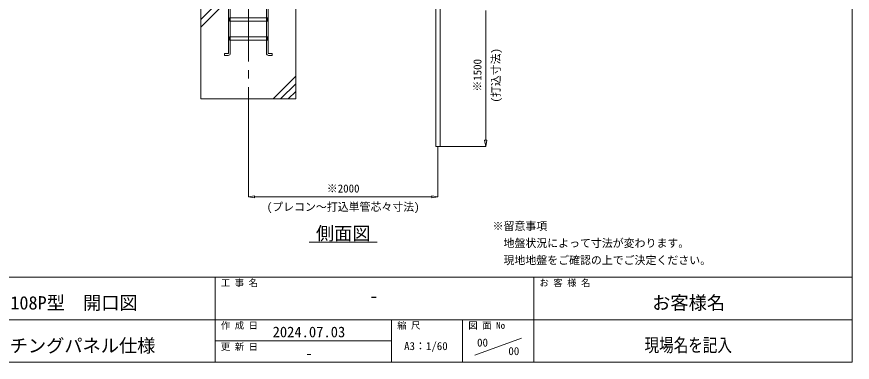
# Model space of a CAD drawing. Units: millimetres, scale not verified. Extents: x -12090 to 12090, y -18325 to 18325.
# Drawn here: x 3246 to 12060, y -18325 to -14676 of the extents above; entities that cross this region are included whole.
import ezdxf
from ezdxf.enums import TextEntityAlignment as Align

# ---------------------------------------------------------------- set-up
doc = ezdxf.new("R2010")
doc.units = ezdxf.units.MM
doc.header["$LTSCALE"] = 90
doc.linetypes.add('CHAIN2', pattern=[12, 9, -1, 1, -1])
doc.linetypes.add('DASHED1', pattern=[1.8, 1.2, -0.6])
for name, color, linetype, lineweight in [('0-9_基礎工事用PCA大', 134, 'Continuous', 18), ('0-A_図面枠', 134, 'Continuous', 18), ('0-B_寸法', 134, 'Continuous', 18), ('0-E_単管', 134, 'Continuous', 18), ('1-6_通芯', 134, 'CHAIN2', 18), ('1-B_文字', 134, 'Continuous', 18)]:
    doc.layers.add(name, color=color, linetype=linetype, lineweight=lineweight)
doc.styles.add('ＭＳ ゴシック', font='')
doc.styles.get('ＭＳ ゴシック').set_extended_font_data('MS Gothic')

msp = doc.modelspace()

# ---------------------------------------------------------------- linework, layer by layer
at = {"layer": '0-9_基礎工事用PCA大'}
for p, q in [((5189.8, -14785), (5429.81, -14545)), ((5189.8, -14705), (5349.81, -14545)), ((5499.33, -14725), (5499.33, -14887)), ((5880.28, -14725), (5880.28, -14887)), ((5499.33, -14925), (5499.33, -15062)), ((5880.28, -14925), (5880.28, -15062)), ((6189.8, -15305), (5949.81, -15545)), ((6189.8, -15385), (6029.81, -15545)), ((6189.8, -15465), (6109.8, -15545))]:
    msp.add_line(p, q, dxfattribs=at)
at = {"layer": '0-9_基礎工事用PCA大', "linetype": 'DASHED1'}
for p, q in [((5499.33, -14687), (5499.33, -14725)), ((5880.28, -14687), (5880.28, -14725)), ((5499.33, -14887), (5499.33, -14925)), ((5880.28, -14887), (5880.28, -14925))]:
    msp.add_line(p, q, dxfattribs=at)
at = {"layer": '0-9_基礎工事用PCA大'}
for points in [[(5480.28, -15061.95), (5480.28, -14485), (5499.33, -14485), (5499.33, -14687)], [(5899.33, -15061.95), (5899.33, -14485), (5880.28, -14485), (5880.28, -14687)], [(5476.33, -15085), (5439.33, -15085), (5439.33, -15065.95), (5476.28, -15065.95)], [(5903.28, -15085), (5940.28, -15085), (5940.28, -15065.95), (5903.33, -15065.95)]]:
    msp.add_lwpolyline(points, dxfattribs=at)
for points in [[(5189.8, -15545), (6189.8, -15545), (6189.8, -14545), (5189.8, -14545)], [(5489.81, -14687), (5889.81, -14687), (5889.81, -14725), (5489.81, -14725)], [(5489.81, -14887), (5889.81, -14887), (5889.81, -14925), (5489.81, -14925)]]:
    msp.add_lwpolyline(points, close=True, dxfattribs=at)
for centre, radius, start, end in [((5476.28, -15061.95), 4, 270, 360), ((5476.33, -15062), 23, 270, 360), ((5903.28, -15062), 23, 180, 270), ((5903.33, -15061.95), 4, 180, 270)]:
    msp.add_arc(centre, radius, start, end, dxfattribs=at)
at = {"layer": '0-A_図面枠'}
for p, q in [((-12090.19, -17425), (12059.81, -17425)), ((5339.81, -17425), (5339.81, -18325)), ((8699.81, -17425), (8699.81, -18325)), ((1979.81, -17875), (12059.81, -17875)), ((7199.81, -17875), (7199.81, -18325)), ((7949.81, -17875), (7949.81, -18325)), ((7199.81, -18100), (5339.81, -18100)), ((8079.39, -18249.25), (8570.22, -18070.76))]:
    msp.add_line(p, q, dxfattribs=at)
msp.add_lwpolyline([(-12090.19, -1675), (12059.81, -1675), (12059.81, -18325), (-12090.19, -18325)], close=True, dxfattribs=at)
at = {"layer": '0-B_寸法'}
for p, q in [((8193.1, -14611), (8193.1, -15979)), ((8182.11, -15979), (8193.1, -16045)), ((8182.11, -15979), (8204.1, -15979)), ((8193.1, -16045), (8204.1, -15979)), ((5689.81, -16046), (5689.81, -16578.15)), ((7689.81, -16046), (7689.81, -16578.15)), ((7715.11, -16045), (8194.1, -16045)), ((5755.81, -16566.15), (5689.81, -16577.15)), ((5755.81, -16566.15), (5755.81, -16588.15)), ((7623.81, -16566.15), (7689.81, -16577.15)), ((7623.81, -16566.15), (7623.81, -16588.15)), ((5689.81, -16577.15), (5755.81, -16588.15)), ((7623.81, -16577.15), (5755.81, -16577.15)), ((7689.81, -16577.15), (7623.81, -16588.15))]:
    msp.add_line(p, q, dxfattribs=at)
at = {"layer": '0-E_単管'}
msp.add_lwpolyline([(7665.51, -14467.1), (7665.51, -16045), (7714.11, -16045), (7714.11, -14535.25)], dxfattribs=at)
at = {"layer": '1-6_通芯'}
msp.add_line((5689.81, -8939.16), (5689.81, -16045), dxfattribs=at)
at = {"layer": '1-B_文字'}
msp.add_line((6329.81, -17057.15), (7049.81, -17057.15), dxfattribs=at)

# ---------------------------------------------------------------- texts
at = {"layer": '0-A_図面枠', "style": 'ＭＳ ゴシック'}
for s, height, p in [('工 事 名', 70.38, (5399.81, -17542.6)), ('お 客 様 名', 70.38, (8759.81, -17542.6)), ('CYG-108P型\u3000開口図', 140.8, (2795.8, -17809.74)), ('作 成 日\u3000', 70.38, (5399.81, -17992.6)), ('縮 尺', 70.38, (7259.81, -17992.6)), ('2024.07.03', 112.6, (5945.47, -18094.48)), ('図 面 No', 70.38, (8009.81, -17992.6)), ('上部パンチングパネル仕様', 140.8, (2404.41, -18261.87)), ('更 新 日\u3000', 70.38, (5399.81, -18217.6)), ('A3：1/60', 84.46, (7332.3, -18221.34)), ('-', 112.6, (6291.07, -18319.48))]:
    msp.add_text(s, height=height, dxfattribs=at).set_placement(p, align=Align.BOTTOM_LEFT)
at = {"layer": '0-A_図面枠', "color": 3, "style": 'ＭＳ ゴシック'}
for s, height, p in [('お客様名', 140.8, (9949.41, -17808.88)), ('-', 140.8, (6965.26, -17736.02)), ('00', 84.46, (8102.2, -18184.12)), ('00', 84.46, (8432.21, -18274.12))]:
    msp.add_text(s, height=height, dxfattribs=at).set_placement(p, align=Align.BOTTOM_LEFT)
at = {"layer": '0-A_図面枠', "color": 3, "style": 'ＭＳ ゴシック', "width": 0.8}
msp.add_text('現場名を記入', height=140.8, dxfattribs=at).set_placement((9868.79, -18256.33), align=Align.BOTTOM_LEFT)
at = {"layer": '0-B_寸法', "style": 'ＭＳ ゴシック'}
for s, p in [('(打込寸法)', (8367.83, -15583)), ('※1500', (8173.56, -15467.8))]:
    msp.add_text(s, height=84.46, rotation=90, dxfattribs=at).set_placement(p, align=Align.BOTTOM_LEFT)
for s, p in [('※2000', (6517.01, -16557.6)), ('(プレコン～打込単管芯々寸法)', (5883.41, -16751.87))]:
    msp.add_text(s, height=84.46, dxfattribs=at).set_placement(p, align=Align.BOTTOM_LEFT)
at = {"layer": '1-B_文字', "style": 'ＭＳ ゴシック'}
for s, height, p in [('※留意事項', 84.46, (8265.85, -16954.68)), ('側面図', 140.8, (6401.81, -17076.35)), ('\u3000地盤状況によって寸法が変わります。', 84.46, (8265.85, -17134.68)), ('\u3000現地地盤をご確認の上でご決定ください。', 84.46, (8265.85, -17314.68))]:
    msp.add_text(s, height=height, dxfattribs=at).set_placement(p, align=Align.BOTTOM_LEFT)

doc.saveas('drawing.dxf')
